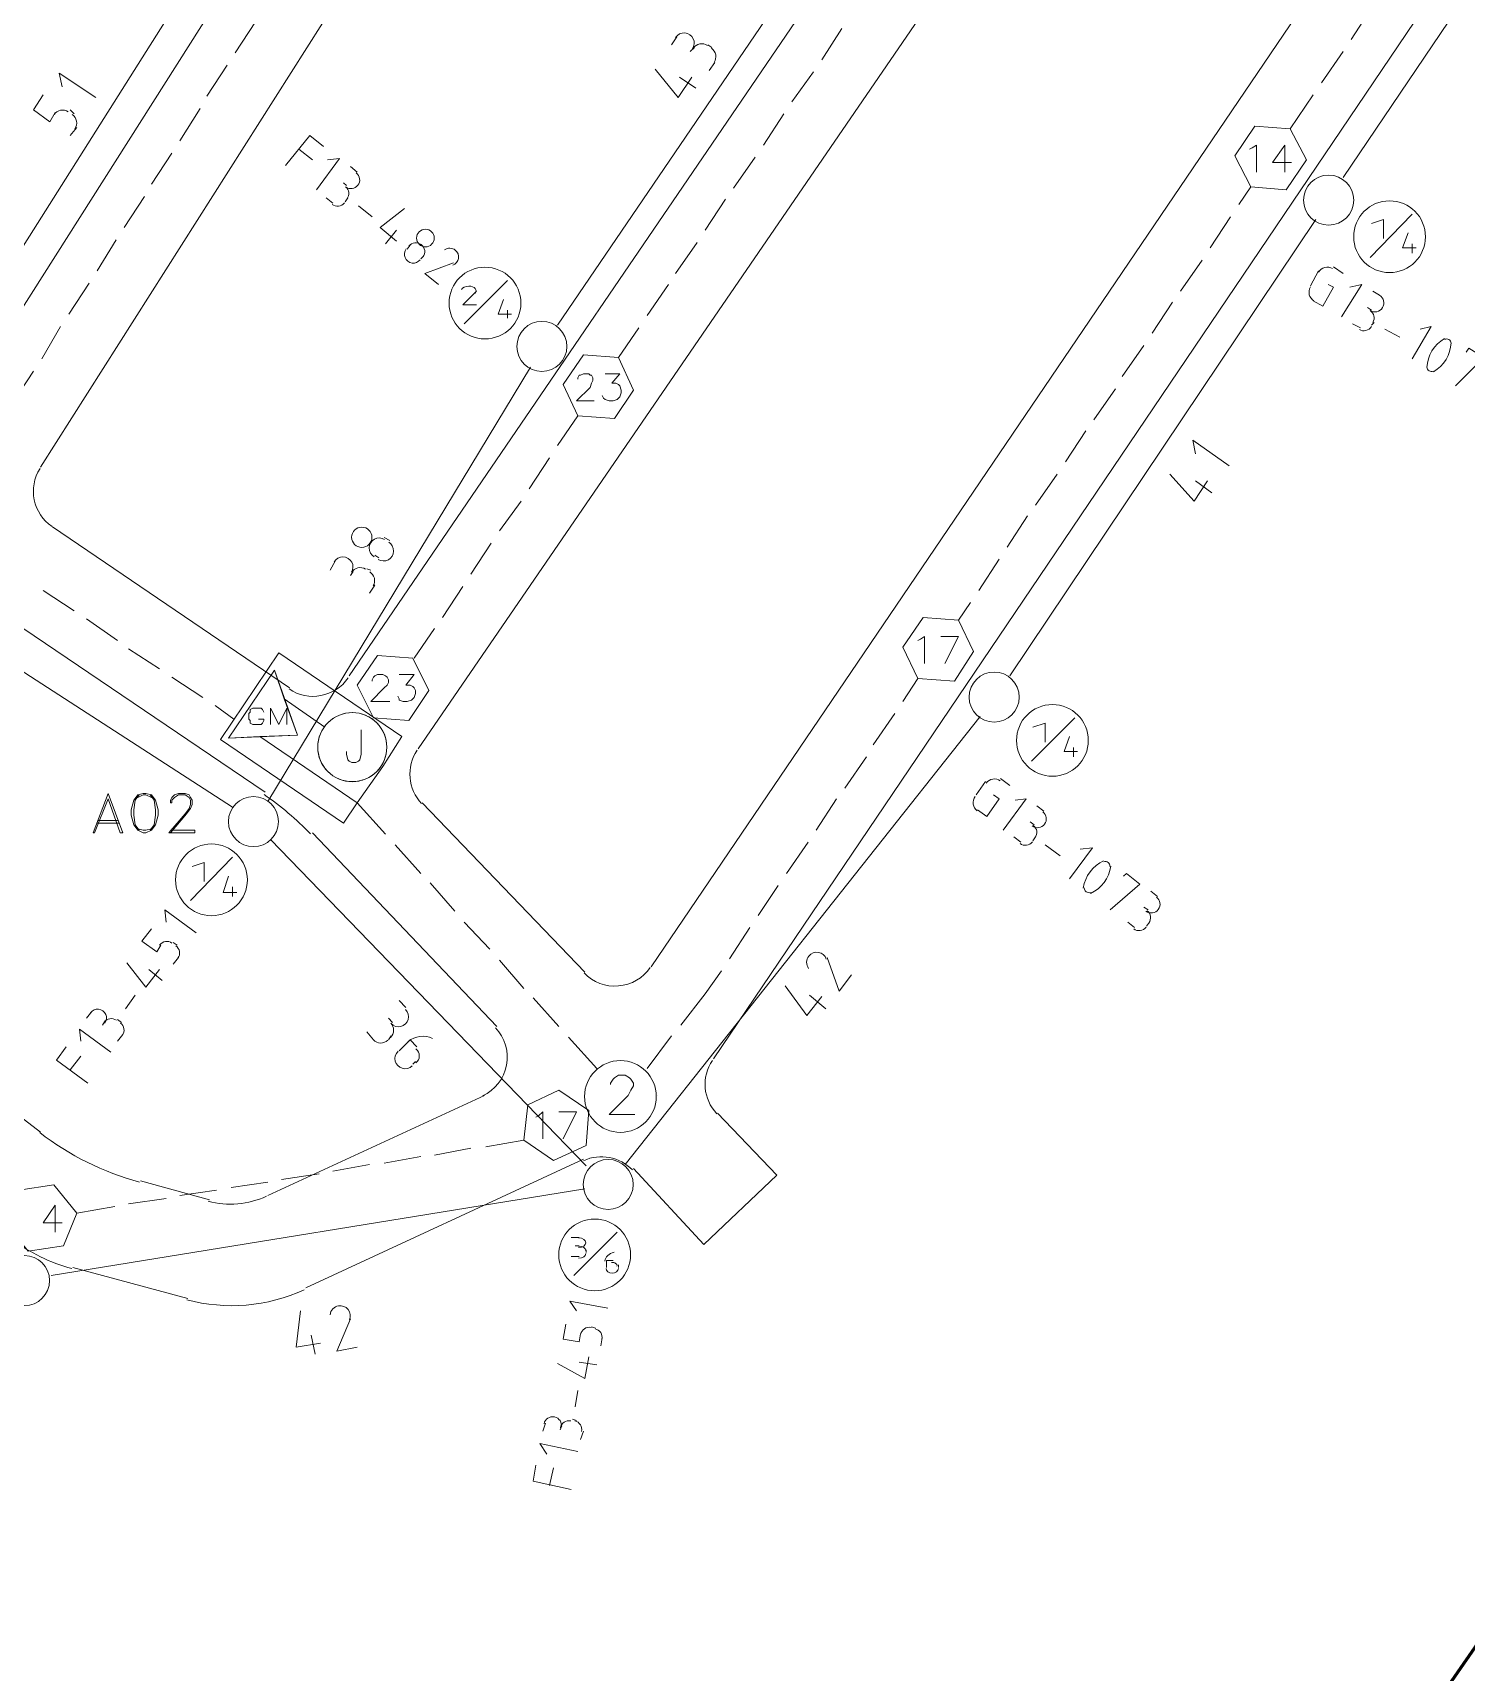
# Model space of a CAD drawing. Header units: millimetres. Extents: x 0.6 to 28.7, y 3.6 to 37.8.
# Drawn here: x 14.32 to 18.74, y 11.46 to 16.51 of the extents above; entities that cross this region are included whole.
import ezdxf

# ---------------------------------------------------------------- set-up
doc = ezdxf.new("R2010")
doc.units = ezdxf.units.MM
for name, color, linetype, true_color in [('PDF_Actives-Amplifier', 92, 'Continuous', 0x00b800), ('PDF_Cable-565', 23, 'Continuous', 0xdd8a6e), ('PDF_STHC01', 8, 'Continuous', 0x808080), ('PDF_STLINE01', 8, 'Continuous', 0x808080), ('PDF_STPNUM01', 8, 'Continuous', 0x808080), ('PDF_STSYM01', 8, 'Continuous', 0x808080), ('PDF_STTEXT01', 8, 'Continuous', 0x808080)]:
    doc.layers.add(name, color=color, linetype=linetype, true_color=true_color)
for name, color, linetype in [('PDF_BOUNDARY-NODE', 3, 'Continuous'), ('PDF_Passives-Splt2way', 7, 'Continuous'), ('PDF_Passives-TapOffs', 7, 'Continuous'), ('PDF_RDFIN01', 4, 'Continuous')]:
    doc.layers.add(name, color=color, linetype=linetype)

msp = doc.modelspace()

# ---------------------------------------------------------------- linework, layer by layer
at = {"layer": 'PDF_Actives-Amplifier', "lineweight": 13}
for points in [[(15.3225, 14.1346), (15.0223, 14.3389), (15.139, 14.343), (15.0973, 14.4556), (15.2224, 14.3681), (15.0973, 14.4556), (15.0682, 14.5432), (14.9264, 14.3347), (15.0223, 14.3389), (15.3225, 14.1346), (15.2808, 14.072), (14.9014, 14.3305), (15.0807, 14.5974), (15.4601, 14.3389), (15.4017, 14.2471)], [(15.139, 14.343), (14.9264, 14.3347), (15.0682, 14.5432)], [(14.5553, 14.1637), (14.5094, 14.0428), (14.5136, 14.0428), (14.5553, 14.1471), (14.5928, 14.0428), (14.6011, 14.0428)], [(14.6637, 14.1637), (14.647, 14.1596), (14.6345, 14.1429), (14.6262, 14.1137), (14.6262, 14.097), (14.6345, 14.0678), (14.647, 14.0512), (14.6637, 14.0428), (14.672, 14.0428), (14.6887, 14.0512), (14.7012, 14.0678), (14.7095, 14.097), (14.7095, 14.1137), (14.7012, 14.1429), (14.6887, 14.1596), (14.672, 14.1637)]]:
    msp.add_lwpolyline(points, close=True, dxfattribs=at)
for points in [[(15.0807, 14.5974), (15.0807, 14.5974)], [(15.0682, 14.5432), (15.0682, 14.5432)], [(15.0682, 14.5432), (15.0682, 14.5432)], [(15.0973, 14.4556), (15.0973, 14.4556)], [(15.0973, 14.4556), (15.0973, 14.4556)], [(15.0348, 14.4139), (15.0306, 14.4223), (15.0265, 14.4264), (15.0181, 14.4264), (15.0056, 14.4264), (15.0014, 14.4264), (14.9931, 14.4223), (14.9931, 14.4139), (14.9889, 14.4098), (14.9889, 14.3931), (14.9931, 14.3889), (14.9931, 14.3806), (15.0014, 14.3764), (15.0056, 14.3764), (15.0181, 14.3764), (15.0265, 14.3764), (15.0306, 14.3806), (15.0348, 14.3889), (15.0348, 14.3931), (15.0181, 14.3931)], [(15.0556, 14.3764), (15.0556, 14.4264), (15.0807, 14.3764), (15.1057, 14.4264), (15.1057, 14.3764)], [(15.139, 14.343), (15.139, 14.343)], [(15.2224, 14.3681), (15.2224, 14.3681)], [(15.2224, 14.3681), (15.2224, 14.3681)], [(15.335, 14.3597), (15.335, 14.2847), (15.3309, 14.268), (15.3267, 14.2638), (15.3183, 14.2597), (15.3058, 14.2597), (15.2975, 14.2638), (15.2933, 14.268), (15.2892, 14.2847), (15.2892, 14.293)], [(14.9014, 14.3305), (14.9014, 14.3305)], [(14.9264, 14.3347), (14.9264, 14.3347)], [(14.9264, 14.3347), (14.9264, 14.3347)], [(15.0223, 14.3389), (15.0223, 14.3389)], [(15.0223, 14.3389), (15.0223, 14.3389)], [(15.4601, 14.3389), (15.4601, 14.3389)], [(15.4017, 14.2471), (15.4017, 14.2471)], [(15.4017, 14.2471), (15.4017, 14.2471)], [(15.4017, 14.2471), (15.4017, 14.2471)], [(14.6512, 14.1596), (14.6387, 14.1429), (14.6345, 14.1137), (14.6345, 14.097), (14.6387, 14.0678), (14.6512, 14.0512)], [(14.6887, 14.1512), (14.672, 14.1596), (14.6637, 14.1596), (14.647, 14.1512)], [(14.6845, 14.0512), (14.697, 14.0678), (14.7012, 14.097), (14.7012, 14.1137), (14.697, 14.1429), (14.6845, 14.1596)], [(14.7471, 14.0512), (14.8221, 14.0512), (14.8221, 14.0428), (14.7429, 14.0428), (14.7929, 14.1012), (14.8055, 14.1179), (14.8096, 14.1304), (14.8096, 14.1429), (14.8055, 14.1512), (14.7929, 14.1596), (14.7721, 14.1596), (14.7596, 14.1512), (14.7512, 14.1429), (14.7512, 14.1346), (14.7471, 14.1346), (14.7471, 14.1429), (14.7512, 14.1512), (14.7596, 14.1596), (14.7721, 14.1637), (14.7929, 14.1637), (14.8055, 14.1596), (14.8096, 14.1512), (14.8138, 14.1429), (14.8138, 14.1304), (14.8096, 14.1179), (14.7971, 14.1012), (14.7471, 14.0428)], [(14.5219, 14.072), (14.5886, 14.072)], [(14.5261, 14.0804), (14.5845, 14.0804)], [(14.647, 14.0553), (14.6637, 14.0512), (14.672, 14.0512), (14.6887, 14.0553)]]:
    msp.add_lwpolyline(points, dxfattribs=at)
msp.add_lwpolyline([(15.3953, 14.2468, 1), (15.2194, 14.3663, 1)], format="xyb", close=True, dxfattribs=at)
msp.add_circle((15.3074, 14.3066), 0.1063, dxfattribs=at)
at = {"layer": 'PDF_BOUNDARY-NODE', "lineweight": 60}
msp.add_lwpolyline([(18.2789, 10.8321), (18.9461, 11.7953), (19.6466, 12.8669)], dxfattribs=at)
at = {"layer": 'PDF_Cable-565', "lineweight": 13}
for points in [[(18.4457, 16.5822), (18.3832, 16.4863)], [(14.9472, 16.4446), (15.0098, 16.5406)], [(16.8153, 16.5197), (16.7528, 16.4238)], [(18.3582, 16.4488), (18.2914, 16.3529)], [(14.8597, 16.3112), (14.9222, 16.4071)], [(16.7277, 16.3863), (16.661, 16.2945)], [(18.2664, 16.3154), (18.1955, 16.2111)], [(14.7763, 16.1736), (14.8388, 16.2737)], [(16.636, 16.257), (16.5735, 16.1611)], [(14.6887, 16.0402), (14.7512, 16.1361)], [(16.5484, 16.1236), (16.4817, 16.0277)], [(18.0746, 16.0318), (18.0371, 15.9776)], [(14.6053, 15.9067), (14.6679, 16.0026)], [(16.4567, 15.9943), (16.3942, 15.8984)], [(18.0121, 15.9401), (17.9495, 15.8442)], [(14.5219, 15.7733), (14.5803, 15.8692)], [(16.3691, 15.8609), (16.3024, 15.765)], [(17.9245, 15.8067), (17.8578, 15.7108)], [(14.4343, 15.6399), (14.4969, 15.7358)], [(16.2816, 15.7316), (16.2149, 15.6357)], [(17.8328, 15.6774), (17.7702, 15.5815)], [(14.3509, 15.5023), (14.4093, 15.6023)], [(16.1898, 15.5982), (16.1273, 15.5064)], [(17.7452, 15.544), (17.6785, 15.4481)], [(14.2634, 15.3688), (14.3259, 15.4647)], [(17.6576, 15.4105), (17.5909, 15.3146)], [(16.0022, 15.3271), (15.9396, 15.2354)], [(17.5659, 15.2813), (17.5033, 15.1854)], [(15.9146, 15.1979), (15.8521, 15.102)], [(17.4783, 15.1478), (17.4116, 15.0519)], [(15.8271, 15.0644), (15.7603, 14.9727)], [(17.3866, 15.0186), (17.324, 14.9227)], [(15.7353, 14.9352), (15.6728, 14.8393)], [(17.299, 14.8851), (17.2365, 14.7892)], [(15.6478, 14.8017), (15.5852, 14.7058)], [(14.3551, 14.7892), (14.451, 14.7267)], [(17.2114, 14.7517), (17.1739, 14.6975)], [(14.4885, 14.7017), (14.5845, 14.6349)], [(15.5602, 14.6725), (15.4976, 14.5807)], [(14.6178, 14.6099), (14.7137, 14.5474)], [(14.7512, 14.5224), (14.8472, 14.4598)], [(17.0488, 14.5182), (17.003, 14.4473)], [(14.8847, 14.4348), (14.9431, 14.3931)], [(16.9779, 14.4098), (16.9112, 14.3139)], [(16.8904, 14.2763), (16.8237, 14.1804)], [(16.7986, 14.1471), (16.7361, 14.0512)], [(15.3225, 14.1346), (15.4101, 14.0387)], [(15.4393, 14.0053), (15.5185, 13.9177)], [(16.7111, 14.0136), (16.6444, 13.9177)], [(15.5477, 13.8885), (15.6227, 13.801)], [(16.6193, 13.8802), (16.5568, 13.7885)], [(15.6519, 13.7676), (15.7312, 13.6842)], [(16.5318, 13.7509), (16.4692, 13.655)], [(15.7603, 13.6509), (15.8354, 13.5633)], [(16.4442, 13.6175), (16.3942, 13.5466), (16.3191, 13.4507)], [(15.8646, 13.5341), (15.9438, 13.4465)], [(15.973, 13.4132), (16.0606, 13.3173)], [(16.2899, 13.4173), (16.2149, 13.3173)], [(15.8354, 13.0963), (15.7186, 13.0754)], [(15.5185, 13.0462), (15.4059, 13.0254)], [(15.6728, 13.0713), (15.5602, 13.0504)], [(15.2058, 12.992), (15.089, 12.9753)], [(15.36, 13.0212), (15.2475, 13.0004)], [(14.8889, 12.942), (14.7763, 12.9253)], [(15.0473, 12.967), (14.9347, 12.9503)], [(14.5761, 12.8919), (14.4594, 12.8711)], [(14.7346, 12.917), (14.6178, 12.9003)]]:
    msp.add_lwpolyline(points, dxfattribs=at)
at = {"layer": 'PDF_Passives-Splt2way', "lineweight": 9}
for points in [[(16.1023, 13.2672), (16.1023, 13.2714), (16.1106, 13.2839), (16.1148, 13.2881), (16.1273, 13.2964), (16.1481, 13.2964), (16.1607, 13.2881), (16.1648, 13.2839), (16.1732, 13.2714), (16.1732, 13.2631), (16.1648, 13.2506), (16.1565, 13.2339), (16.0981, 13.1755), (16.1773, 13.1755)], [(16.2482, 13.2339), (16.2482, 13.2339)]]:
    msp.add_lwpolyline(points, dxfattribs=at)
msp.add_circle((16.133, 13.2307), 0.1105, dxfattribs=at)
at = {"layer": 'PDF_Passives-TapOffs', "lineweight": 9}
for points in [[(18.1955, 16.2111), (18.0871, 16.2195), (18.0246, 16.1277), (18.0746, 16.0318), (18.183, 16.0235), (18.2456, 16.1152)], [(16.1273, 15.5064), (16.0189, 15.5148), (15.9563, 15.423), (16.0022, 15.3271), (16.1148, 15.3188), (16.1732, 15.4064)], [(17.1739, 14.6975), (17.0655, 14.7058), (17.003, 14.6141), (17.0488, 14.5182), (17.1614, 14.5098), (17.2198, 14.6016)], [(15.4935, 14.5807), (15.3851, 14.5891), (15.3225, 14.4973), (15.3726, 14.3973), (15.481, 14.3889), (15.5435, 14.4807)], [(16.0356, 13.188), (15.9438, 13.2506), (15.8479, 13.2047), (15.8354, 13.0963), (15.9271, 13.0337), (16.0272, 13.0796)], [(14.4594, 12.8711), (14.3885, 12.9587), (14.2801, 12.942), (14.2425, 12.8377), (14.3092, 12.7543), (14.4177, 12.771)]]:
    msp.add_lwpolyline(points, close=True, dxfattribs=at)
for points in [[(18.0871, 16.2195), (18.0871, 16.2195)], [(18.0704, 16.1486), (18.0788, 16.1528), (18.0913, 16.1611), (18.0913, 16.0777)], [(18.1788, 16.0777), (18.1788, 16.1611), (18.1413, 16.1069), (18.1997, 16.1069)], [(18.0246, 16.1277), (18.0246, 16.1277)], [(18.2456, 16.1152), (18.2456, 16.1152)], [(18.0746, 16.0318), (18.0746, 16.0318)], [(18.183, 16.0235), (18.183, 16.0235)], [(16.0189, 15.5148), (16.0189, 15.5148)], [(16.0022, 15.4397), (16.0022, 15.4439), (16.0064, 15.4522), (16.0105, 15.4522), (16.0189, 15.4564), (16.0356, 15.4564), (16.0397, 15.4522), (16.0439, 15.4522), (16.0481, 15.4439), (16.0481, 15.4355), (16.0439, 15.4272), (16.0397, 15.4147), (15.998, 15.373), (16.0522, 15.373)], [(16.0856, 15.4564), (16.1315, 15.4564), (16.1064, 15.4272), (16.119, 15.4272), (16.1273, 15.423), (16.1315, 15.4189), (16.1356, 15.4064), (16.1356, 15.398), (16.1315, 15.3855), (16.1231, 15.3772), (16.1106, 15.373), (16.0981, 15.373), (16.0856, 15.3772), (16.0814, 15.3813), (16.0773, 15.3897)], [(15.9563, 15.423), (15.9563, 15.423)], [(16.1732, 15.4064), (16.1732, 15.4064)], [(16.0022, 15.3271), (16.0022, 15.3271)], [(16.1148, 15.3188), (16.1148, 15.3188)], [(17.0655, 14.7058), (17.0655, 14.7058)], [(17.0488, 14.6349), (17.0572, 14.6391), (17.0697, 14.6474), (17.0697, 14.5641)], [(17.1322, 14.5641), (17.1739, 14.6474), (17.1197, 14.6474)], [(17.003, 14.6141), (17.003, 14.6141)], [(17.2198, 14.6016), (17.2198, 14.6016)], [(15.3851, 14.5891), (15.3851, 14.5891)], [(15.3225, 14.4973), (15.3225, 14.4973)], [(15.3684, 14.5098), (15.3684, 14.514), (15.3726, 14.5224), (15.3767, 14.5265), (15.3851, 14.5307), (15.4017, 14.5307), (15.4101, 14.5265), (15.4143, 14.5224), (15.4184, 14.514), (15.4184, 14.5057), (15.4143, 14.4973), (15.4059, 14.489), (15.3642, 14.4473), (15.4226, 14.4473)], [(15.4518, 14.5307), (15.4976, 14.5307), (15.4726, 14.4973), (15.4851, 14.4973), (15.4935, 14.4932), (15.4976, 14.489), (15.5018, 14.4807), (15.5018, 14.4723), (15.4976, 14.4598), (15.4893, 14.4515), (15.4768, 14.4473), (15.4643, 14.4473), (15.4518, 14.4515), (15.4518, 14.4556), (15.4476, 14.464)], [(17.0488, 14.5182), (17.0488, 14.5182)], [(17.1614, 14.5098), (17.1614, 14.5098)], [(15.5435, 14.4807), (15.5435, 14.4807)], [(15.3726, 14.3973), (15.3726, 14.3973)], [(15.481, 14.3889), (15.481, 14.3889)], [(15.9438, 13.2506), (15.9438, 13.2506)], [(15.8479, 13.2047), (15.8479, 13.2047)], [(15.8729, 13.1672), (15.8813, 13.1713), (15.8938, 13.1838), (15.8938, 13.1004)], [(15.9563, 13.1004), (15.998, 13.1838), (15.9438, 13.1838)], [(15.8354, 13.0963), (15.8354, 13.0963)], [(16.0272, 13.0796), (16.0272, 13.0796)], [(15.9271, 13.0337), (15.9271, 13.0337)], [(14.3885, 12.9587), (14.3885, 12.9587)], [(14.3926, 12.8127), (14.3926, 12.8961), (14.3551, 12.8419), (14.4135, 12.8419)], [(14.4177, 12.771), (14.4177, 12.771)]]:
    msp.add_lwpolyline(points, dxfattribs=at)
at = {"layer": 'PDF_RDFIN01', "lineweight": 0}
for points in [[(14.0924, 15.348), (14.9931, 16.7657), (18.4249, 22.174)], [(14.3468, 15.1687), (15.36, 16.7657), (18.5875, 21.8529)], [(19.755, 21.0648), (18.9461, 19.8764), (16.8237, 16.7657), (15.2975, 14.5265)], [(20.0094, 20.8939), (18.9461, 19.326), (17.1989, 16.7657), (15.5102, 14.3014)], [(20.7892, 20.3601), (18.9461, 17.6372), (18.354, 16.7657), (16.2274, 13.63)], [(21.0435, 20.1892), (18.9461, 17.0826), (18.7293, 16.7657), (16.4192, 13.3465)], [(14.3843, 14.9852), (15.114, 14.489)], [(14.2258, 14.7183), (15.039, 14.1679)], [(15.5227, 14.1346), (16.023, 13.6133)], [(15.1849, 14.0428), (15.752, 13.4465)], [(13.5712, 13.7176), (14.3468, 13.1213)], [(15.0473, 12.9253), (15.7145, 13.2339)], [(16.4317, 13.1797), (16.6152, 12.9879), (16.39, 12.7752), (16.1732, 13.0087)], [(15.1641, 12.6418), (16.0189, 13.0379)], [(14.6553, 12.9712), (14.868, 12.9128)], [(14.4469, 12.7043), (14.8013, 12.6084)]]:
    msp.add_lwpolyline(points, dxfattribs=at)
for centre, radius, start, end in [((14.4567, 15.0947), 0.1313, 147.6178, 235.8105), ((15.1864, 14.5943), 0.1313, 235.8106, 325.7391), ((15.616, 14.2232), 0.1313, 145.6787, 223.6212), ((14.5401, 13.4309), 0.8819, 43.6212, 55.8106), ((16.1164, 13.7019), 0.1313, 223.6212, 325.882), ((15.6535, 13.3516), 0.1313, 294.7851, 43.6212), ((16.525, 13.2682), 0.1313, 145.9424, 223.6212), ((14.882, 13.8187), 0.8819, 232.4707, 254.9048), ((16.0747, 12.9138), 0.1313, 43.6212, 114.7852), ((14.9321, 13.164), 0.2648, 254.9048, 294.7851), ((14.5818, 13.214), 0.5317, 232.7563, 254.9048), ((14.9362, 13.1181), 0.5317, 254.9048, 294.7852)]:
    msp.add_arc(centre, radius, start, end, dxfattribs=at)
at = {"layer": 'PDF_STHC01', "lineweight": 0}
for points in [[(18.4415, 15.815), (18.5708, 15.9484)], [(18.4832, 15.8734), (18.4832, 15.9318), (18.4457, 15.9192)], [(18.5583, 15.8901), (18.5416, 15.8442), (18.5833, 15.8442)], [(18.5708, 15.8567), (18.5708, 15.8275)], [(15.6895, 15.7108), (15.6478, 15.6691), (15.6895, 15.6691)], [(15.6519, 15.6107), (15.7854, 15.7441)], [(15.7729, 15.6857), (15.7562, 15.6399), (15.7979, 15.6399)], [(15.7854, 15.6524), (15.7854, 15.6274)], [(17.3991, 14.2638), (17.5325, 14.3973)], [(17.4408, 14.3222), (17.4408, 14.3806), (17.4033, 14.3681)], [(17.5158, 14.3389), (17.4992, 14.293), (17.5409, 14.293)], [(17.5284, 14.3055), (17.5284, 14.2763)], [(14.8096, 13.8343), (14.9389, 13.9678)], [(14.8513, 13.8927), (14.8513, 13.9511), (14.8138, 13.9386)], [(14.9264, 13.9094), (14.9097, 13.8593), (14.9514, 13.8593)], [(14.9389, 13.876), (14.9389, 13.8468)], [(15.9813, 12.796), (16.0064, 12.796)], [(15.9897, 12.6793), (16.1231, 12.8127)], [(16.0064, 12.7377), (15.9813, 12.7377)], [(16.0064, 12.771), (15.9939, 12.771)], [(16.0272, 12.7585), (16.0272, 12.7502)], [(16.1106, 12.7252), (16.0898, 12.7252), (16.0898, 12.7043)], [(16.1273, 12.7043), (16.1273, 12.7126)]]:
    msp.add_lwpolyline(points, dxfattribs=at)
for centre in [(18.5016, 15.8787), (15.716, 15.6743), (17.4633, 14.3274), (14.8737, 13.8979), (16.0538, 12.7428)]:
    msp.add_circle(centre, 0.1105, dxfattribs=at)
for points in [[(15.6662, 15.7265), (15.6559, 15.7265), (15.6467, 15.7222), (15.6439, 15.7158)], [(15.686, 15.719), (15.682, 15.7236), (15.6742, 15.7265), (15.6659, 15.7265)], [(15.6854, 15.7041), (15.6899, 15.7086), (15.6901, 15.7143), (15.686, 15.719)], [(16.0267, 12.7804), (16.0267, 12.7884), (16.0164, 12.795), (16.0038, 12.795)], [(16.0038, 12.7658), (16.0164, 12.7658), (16.0267, 12.7723), (16.0267, 12.7804)], [(16.0267, 12.7553), (16.0267, 12.7634), (16.0164, 12.7699), (16.0038, 12.7699)], [(16.0038, 12.7324), (16.0164, 12.7324), (16.0267, 12.7389), (16.0267, 12.747)], [(16.114, 12.7514), (16.0976, 12.7472), (16.0862, 12.7364), (16.0852, 12.7239)], [(16.0892, 12.7011), (16.0892, 12.6931), (16.0977, 12.6865), (16.108, 12.6865)], [(16.1183, 12.7168), (16.1151, 12.7191), (16.1106, 12.7202), (16.106, 12.7198)], [(16.108, 12.6865), (16.1184, 12.6865), (16.1268, 12.6931), (16.1268, 12.7011)], [(16.1225, 12.7081), (16.1231, 12.7113), (16.1216, 12.7145), (16.1183, 12.7168)]]:
    msp.add_open_spline(points, degree=3, dxfattribs=at)
at = {"layer": 'PDF_STLINE01', "lineweight": 0}
for points in [[(19.3547, 17.533), (18.9461, 16.9283), (18.8335, 16.7657), (18.3582, 16.061)], [(15.9396, 15.6065), (16.7277, 16.7657), (17.0071, 17.1785)], [(14.9973, 16.9534), (14.8722, 16.7657), (13.7463, 14.9852)], [(18.2748, 15.9318), (17.3324, 14.5265)], [(15.0473, 14.1387), (15.8563, 15.4772)], [(14.9389, 14.122), (13.763, 14.881)], [(17.2406, 14.4014), (16.1481, 13.0212)], [(16.0272, 13.017), (15.0556, 14.022)], [(16.023, 12.9462), (14.3801, 12.6793)]]:
    msp.add_lwpolyline(points, dxfattribs=at)
at = {"layer": 'PDF_STPNUM01', "lineweight": 0}
for points in [[(15.1015, 16.0985), (15.1766, 16.1903), (15.2183, 16.1569)], [(15.1432, 16.1486), (15.1849, 16.1152)], [(15.1974, 16.0235), (15.2683, 16.1194), (15.2308, 16.1152)], [(15.3017, 16.0944), (15.3225, 16.0777)], [(15.2892, 16.036), (15.2808, 16.0443)], [(15.2475, 15.9818), (15.2266, 15.9985)], [(15.2933, 15.9985), (15.285, 15.986)], [(15.3267, 15.9735), (15.3684, 15.9401)], [(15.4685, 15.9651), (15.3934, 15.9067), (15.4434, 15.865)], [(15.4434, 15.8984), (15.4101, 15.8567)], [(15.4768, 15.84), (15.4851, 15.8525)], [(15.5268, 15.8192), (15.5185, 15.8108)], [(15.6186, 15.7983), (15.531, 15.765), (15.5727, 15.7316)], [(18.2581, 15.7274), (18.2831, 15.7733)], [(18.329, 15.7858), (18.3582, 15.765)], [(18.3123, 15.7316), (18.329, 15.7233), (18.2956, 15.6649), (18.2664, 15.6816)], [(18.354, 15.6315), (18.4165, 15.7316), (18.379, 15.7233)], [(18.4457, 15.6524), (18.4332, 15.6607)], [(18.4124, 15.5982), (18.3873, 15.6107)], [(18.4541, 15.6148), (18.4457, 15.6065)], [(18.5708, 15.5023), (18.6292, 15.6023), (18.5958, 15.594)], [(18.4874, 15.594), (18.5333, 15.569)], [(18.7042, 15.4189), (18.7918, 15.5064), (18.7459, 15.5356), (18.7376, 15.5231)], [(17.2281, 14.1596), (17.2573, 14.2013)], [(17.3032, 14.2096), (17.3324, 14.1888)], [(17.2823, 14.1596), (17.299, 14.1471), (17.2615, 14.0929), (17.2323, 14.1137)], [(17.3115, 14.0512), (17.3824, 14.1471), (17.3491, 14.1429)], [(17.4158, 14.1262), (17.4366, 14.1095)], [(17.4074, 14.0678), (17.3949, 14.0762)], [(17.3657, 14.0136), (17.3449, 14.0303)], [(17.4116, 14.0303), (17.4033, 14.0178)], [(17.4408, 14.0053), (17.4867, 13.9719)], [(17.5158, 13.901), (17.5867, 13.997), (17.5492, 13.9928)], [(17.6409, 13.8051), (17.7327, 13.8844), (17.691, 13.9177), (17.6826, 13.9094)], [(17.766, 13.8635), (17.7869, 13.8468)], [(14.8263, 13.7343), (14.7304, 13.8051), (14.7346, 13.7676)], [(17.7577, 13.8051), (17.7452, 13.8135)], [(14.7179, 13.6967), (14.7054, 13.6759), (14.6595, 13.7092), (14.6887, 13.7468)], [(17.716, 13.7509), (17.6951, 13.7676)], [(17.7619, 13.7676), (17.7535, 13.7551)], [(14.7679, 13.6967), (14.7554, 13.7051)], [(14.6136, 13.6425), (14.672, 13.5675), (14.7137, 13.6217)], [(14.7554, 13.6383), (14.7721, 13.6592)], [(14.6804, 13.6217), (14.7221, 13.5883)], [(14.6095, 13.5007), (14.6387, 13.5424)], [(14.4885, 13.4716), (14.5052, 13.4924)], [(14.5636, 13.3673), (14.4677, 13.4382), (14.4719, 13.4007)], [(14.5469, 13.4632), (14.5386, 13.4507)], [(14.5845, 13.4674), (14.597, 13.459)], [(14.4927, 13.2714), (14.3968, 13.3423), (14.426, 13.384)], [(14.6011, 13.4215), (14.5845, 13.4007)], [(14.4385, 13.3131), (14.4719, 13.3548)], [(16.0939, 12.5792), (15.9772, 12.6001), (15.998, 12.5709)], [(16.0105, 12.5), (16.0064, 12.475), (15.9563, 12.4833), (15.9647, 12.5292)], [(16.0564, 12.5167), (16.0439, 12.5208)], [(16.0731, 12.4625), (16.0773, 12.4875)], [(15.9396, 12.4082), (16.023, 12.3624), (16.0356, 12.4291)], [(16.0064, 12.4124), (16.0606, 12.4041)], [(15.9939, 12.2748), (16.0022, 12.3249)], [(15.8938, 12.1998), (15.9021, 12.2248)], [(15.9855, 12.2373), (15.998, 12.2331)], [(15.9522, 12.2164), (15.948, 12.2039)], [(16.0189, 12.1998), (16.0105, 12.1747)], [(16.0022, 12.1372), (15.8854, 12.1622), (15.9063, 12.1289)], [(15.9813, 12.0205), (15.8646, 12.0455), (15.8729, 12.0955)], [(15.9146, 12.033), (15.9271, 12.0872)]]:
    msp.add_lwpolyline(points, dxfattribs=at)
for points in [[(15.2913, 15.9955, 0.414213), (15.2866, 16.0324, 1), (15.3198, 16.0752)], [(15.617, 15.7907, 0.59055), (15.6244, 15.8374, 0.338564), (15.5915, 15.8379)], [(18.4499, 15.7108), (18.4707, 15.6982, -1), (18.4417, 15.6511, -0.414213), (18.4498, 15.6145)]]:
    msp.add_lwpolyline(points, format="xyb", dxfattribs=at)
msp.add_circle((15.5326, 15.8745), 0.0271, dxfattribs=at)
for centre, radius, start, end in [((15.2615, 15.9996), 0.0271, 232.2573, 322.2573), ((15.5034, 15.8328), 0.0271, 322.2573, 142.2573), ((15.495, 15.8245), 0.0271, 142.2573, 322.2573), ((18.3098, 15.7536), 0.0313, 58.9275, 148.9276), ((18.2848, 15.7077), 0.0313, 148.9275, 238.9276), ((18.4224, 15.616), 0.0271, 238.9276, 328.9275), ((18.7268, 15.47), 0.1105, 120.6432, 177.2119), ((18.5808, 15.5576), 0.1105, 300.6432, 357.2119), ((18.6767, 15.5492), 0.0146, 5.435, 112.4201), ((18.6309, 15.4783), 0.0146, 185.435, 292.4201), ((17.284, 14.1773), 0.0313, 53.1621, 143.1622), ((17.2506, 14.1356), 0.0313, 143.1621, 233.1622), ((17.4174, 14.0856), 0.0271, 233.1622, 53.1621), ((17.3882, 14.0439), 0.0271, 323.1622, 53.1621), ((17.3799, 14.0314), 0.0271, 233.1622, 323.1621), ((17.6676, 13.8562), 0.1105, 114.8778, 171.4465), ((17.5342, 13.9563), 0.1105, 294.8778, 351.4465), ((17.6259, 13.9396), 0.0146, 359.6696, 106.6547), ((17.5759, 13.8729), 0.0146, 179.6696, 286.6547), ((17.7677, 13.8229), 0.0271, 233.1622, 53.1621), ((17.7385, 13.7812), 0.0271, 323.1622, 53.1621), ((17.7301, 13.7686), 0.0271, 233.1622, 323.1621), ((14.7361, 13.6811), 0.0271, 54.0685, 144.0685), ((14.7486, 13.6727), 0.0271, 324.0685, 54.0685), ((14.5234, 13.4726), 0.0271, 324.0685, 144.0685), ((14.5651, 13.4434), 0.0271, 54.0685, 144.0685), ((14.5776, 13.435), 0.0271, 324.0685, 54.0685), ((16.0371, 12.4926), 0.0271, 78.2543, 168.2543), ((16.0496, 12.4885), 0.0271, 348.2543, 78.2543), ((15.9245, 12.2174), 0.0271, 348.2543, 168.2543), ((15.9746, 12.2049), 0.0271, 78.2543, 168.2543), ((15.9871, 12.2049), 0.0271, 348.2543, 78.2543)]:
    msp.add_arc(centre, radius, start, end, dxfattribs=at)
at = {"layer": 'PDF_STSYM01', "lineweight": 0}
for centre in [(18.3139, 15.9913), (15.8912, 15.5409), (17.284, 14.4609), (15.003, 14.0772), (16.0955, 12.9597), (14.2982, 12.6636)]:
    msp.add_circle(centre, 0.0771, dxfattribs=at)
at = {"layer": 'PDF_STTEXT01', "lineweight": 0}
for points in [[(16.2899, 16.4697), (16.3066, 16.4947)], [(16.3608, 16.4613), (16.3483, 16.4488)], [(16.4025, 16.4697), (16.415, 16.4613)], [(16.4233, 16.4155), (16.4067, 16.3904)], [(14.5177, 16.307), (14.4052, 16.3821), (14.4135, 16.3404)], [(16.2399, 16.3946), (16.3108, 16.307), (16.3525, 16.3696)], [(16.3149, 16.3696), (16.365, 16.3362)], [(14.3926, 16.2612), (14.376, 16.232), (14.3259, 16.2695), (14.3551, 16.3154)], [(14.451, 16.257), (14.4385, 16.2695)], [(14.4385, 16.1903), (14.4594, 16.2153)], [(18.0079, 15.1728), (17.8953, 15.2521), (17.9036, 15.2104)], [(17.8244, 15.1478), (17.8995, 15.0644), (17.9412, 15.127)], [(17.9036, 15.127), (17.9537, 15.0894)], [(15.4059, 14.9518), (15.4226, 14.9435)], [(15.3892, 14.8893), (15.3767, 14.8976)], [(15.2391, 14.8518), (15.2558, 14.881)], [(15.31, 14.8476), (15.3017, 14.8351)], [(15.3517, 14.8559), (15.3642, 14.8518)], [(15.3767, 14.8059), (15.36, 14.7809)], [(16.7694, 13.6592), (16.807, 13.555), (16.8445, 13.605)], [(16.6402, 13.5716), (16.7069, 13.4799), (16.7528, 13.5383)], [(16.7152, 13.5424), (16.7653, 13.5007)], [(15.4518, 13.5258), (15.4726, 13.5049)], [(15.4309, 13.459), (15.4184, 13.4716)], [(15.4268, 13.4173), (15.4184, 13.4048)], [(15.506, 13.384), (15.4851, 13.4048), (15.4518, 13.3715)], [(15.4935, 13.3298), (15.5018, 13.3381)], [(15.1474, 12.5709), (15.1349, 12.4583), (15.2099, 12.4708)], [(15.3017, 12.5459), (15.26, 12.4458), (15.3225, 12.4583)], [(15.1807, 12.4958), (15.1932, 12.4374)]]:
    msp.add_lwpolyline(points, dxfattribs=at)
for points in [[(15.3485, 14.8546, 0.414214), (15.305, 14.8451, 1.000001), (15.2514, 14.8773)], [(16.7671, 13.6541, 0.59055), (16.7133, 13.6632, 0.338563), (16.7124, 13.6252)], [(15.4167, 13.4042, -0.414214), (15.3726, 13.4048), (15.3517, 13.4299)], [(15.2987, 12.5431, 0.59055), (15.2651, 12.5861, 0.338563), (15.2388, 12.5587)]]:
    msp.add_lwpolyline(points, format="xyb", dxfattribs=at)
msp.add_circle((15.3366, 14.9529), 0.0313, dxfattribs=at)
for centre, radius, start, end in [((16.329, 16.475), 0.0313, 325.643, 145.6431), ((16.3832, 16.4416), 0.0313, 55.643, 145.6431), ((16.3957, 16.4333), 0.0313, 325.643, 55.6431), ((14.415, 16.2373), 0.0313, 55.643, 145.6431), ((14.4275, 16.2289), 0.0313, 325.643, 55.6431), ((15.3908, 14.9196), 0.0313, 58.9537, 238.9538), ((15.4033, 14.9112), 0.0313, 238.9537, 58.9538), ((15.3449, 14.8195), 0.0313, 328.9537, 58.9538), ((15.4492, 13.4767), 0.0313, 223.9696, 43.9697), ((15.4033, 13.435), 0.0313, 313.9696, 43.9697), ((15.5242, 13.3475), 0.0688, 63.7835, 130.4155), ((15.47, 13.3475), 0.0313, 133.9696, 313.9697), ((15.4867, 13.3558), 0.0271, 306.2022, 51.737)]:
    msp.add_arc(centre, radius, start, end, dxfattribs=at)

doc.saveas('drawing.dxf')
